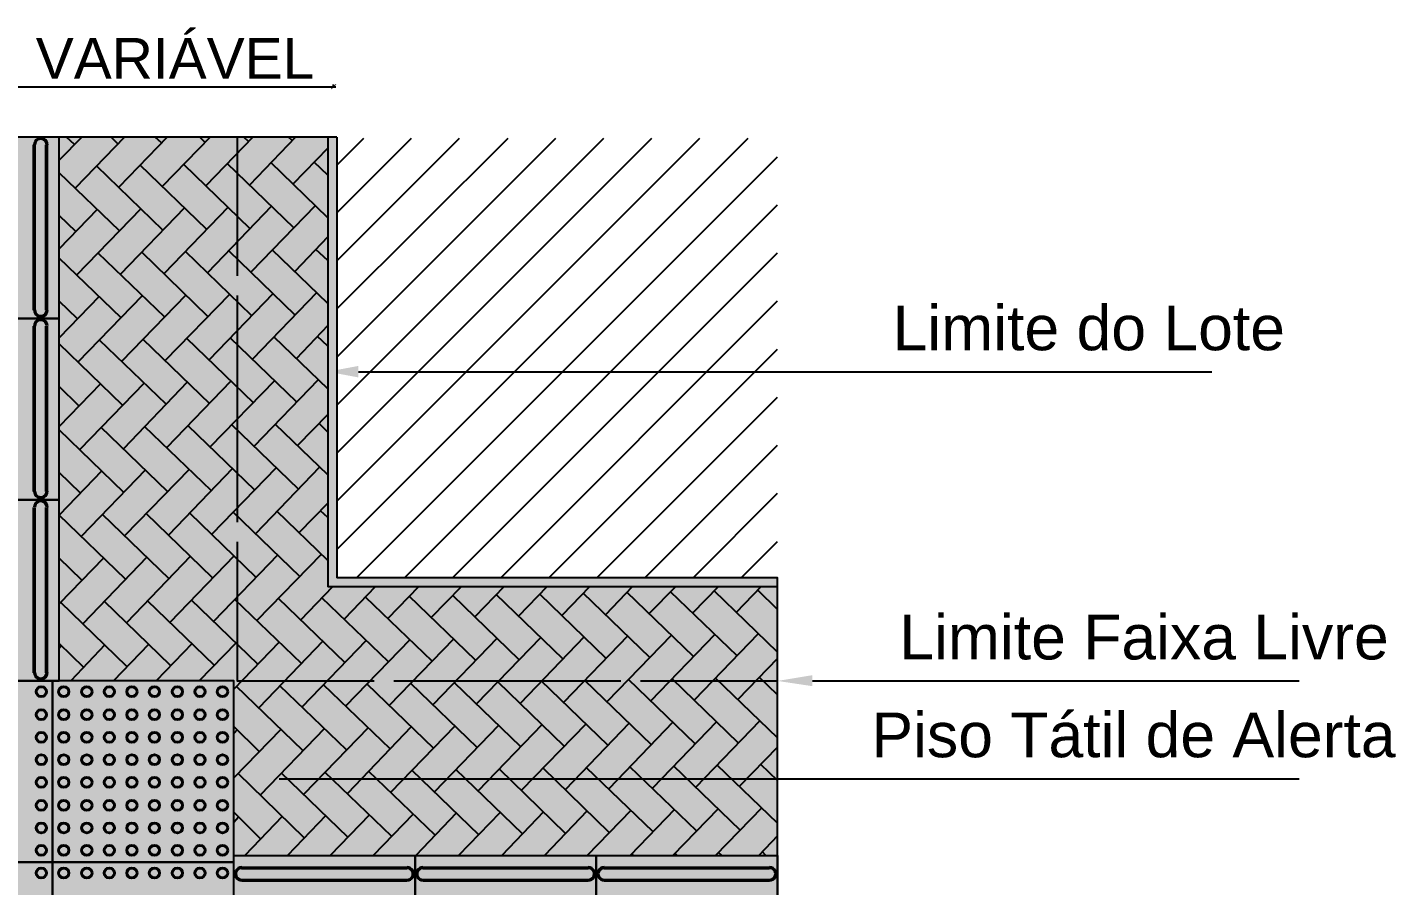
# Model space of a CAD drawing. Header units: feet. Extents: x 203667 to 205527, y 9204857 to 9205156.
# Drawn here: x 203754.477 to 203757.495, y 9204928.015 to 9204929.908 of the extents above; entities that cross this region are included whole.
import ezdxf

# ---------------------------------------------------------------- set-up
doc = ezdxf.new("R2010")
doc.units = ezdxf.units.FT
doc.header["$LTSCALE"] = 0.3
doc.header["$MEASUREMENT"] = 0
doc.layers.add('PDF_0', color=7, linetype='Continuous', true_color=0x929498)
doc.layers.add('PDF_A_Piso_Tatil', color=7, linetype='Continuous', true_color=0xffffa3)
doc.layers.add('PDF_A_Texto', color=7, linetype='Continuous')
doc.layers.add('PDF_Text', color=7, linetype='Continuous')
doc.styles.add('PDF Arial', font='arial.ttf')

msp = doc.modelspace()

# ---------------------------------------------------------------- hatches: boundary and pattern name
at = {"layer": 'PDF_0', "transparency": 33554559}
for points in [[(203755.1468, 9204929.7727), (203755.1479, 9204929.7717), (203755.1585, 9204929.7823), (203755.1574, 9204929.7833)], [(203755.1595, 9204929.6659), (203755.1394, 9204929.6659), (203755.1394, 9204928.6741), (203756.1313, 9204928.6741), (203756.1313, 9204928.6942), (203755.1595, 9204928.6942)]]:
    msp.add_hatch(color=7, dxfattribs=at).paths.add_polyline_path(points)
at = {"layer": 'PDF_0', "true_color": 0xf7f7f7, "transparency": 33554559}
msp.add_hatch(color=7, dxfattribs=at).paths.add_polyline_path([(203755.1394, 9204929.6659), (203754.5473, 9204929.6659), (203754.5473, 9204928.4668), (203754.9322, 9204928.4668), (203754.9322, 9204928.0819), (203756.1313, 9204928.0819), (203756.1313, 9204928.6741), (203755.1394, 9204928.6741)])
at = {"layer": 'PDF_A_Piso_Tatil', "transparency": 33554559}
msp.add_hatch(color=256, dxfattribs=at).paths.add_polyline_path([(203754.9322, 9204928.4668), (203754.5473, 9204928.4668), (203754.5473, 9204929.6659), (203754.1328, 9204929.6659), (203754.1328, 9204927.6674), (203756.1313, 9204927.6674), (203756.1313, 9204928.0819), (203754.9322, 9204928.0819)])

# ---------------------------------------------------------------- linework, layer by layer
at = {"layer": 'PDF_0', "color": 7, "lineweight": 25}
for points in [[(203754.3347, 9204929.777), (203755.1574, 9204929.777)], [(203755.1521, 9204929.7749), (203755.1521, 9204929.7823)], [(203755.1595, 9204929.6659), (203753.6538, 9204929.6659)], [(203754.4902, 9204929.2842), (203754.4902, 9204929.649)], [(203754.4933, 9204929.649), (203754.4933, 9204929.2842)], [(203754.5177, 9204929.2842), (203754.5177, 9204929.649)], [(203754.5208, 9204929.649), (203754.5208, 9204929.2842)], [(203754.9396, 9204929.6659), (203754.9396, 9204929.3603)], [(203755.1394, 9204929.6659), (203755.1394, 9204928.6741)], [(203755.1595, 9204929.6659), (203755.1595, 9204928.6942)], [(203755.1595, 9204929.6046), (203755.2187, 9204929.6638)], [(203755.1595, 9204929.4989), (203755.3245, 9204929.6638)], [(203755.1595, 9204929.3931), (203755.4302, 9204929.6638)], [(203755.1595, 9204929.2874), (203755.537, 9204929.6638)], [(203755.1595, 9204929.1806), (203755.6428, 9204929.6638)], [(203755.1595, 9204929.0748), (203755.7485, 9204929.6638)], [(203755.1595, 9204928.9691), (203755.8542, 9204929.6638)], [(203755.1595, 9204928.8634), (203755.96, 9204929.6638)], [(203755.1595, 9204928.7566), (203756.0668, 9204929.6638)], [(203755.2029, 9204928.6942), (203756.1313, 9204929.6226)], [(203755.3086, 9204928.6942), (203756.1313, 9204929.5168)], [(203755.4144, 9204928.6942), (203756.1313, 9204929.4111)], [(203754.9396, 9204929.317), (203754.9396, 9204928.8168)], [(203755.5212, 9204928.6942), (203756.1313, 9204929.3054)], [(203754.4902, 9204928.8845), (203754.4902, 9204929.2493)], [(203754.4933, 9204929.2493), (203754.4933, 9204928.8845)], [(203754.5177, 9204928.8845), (203754.5177, 9204929.2493)], [(203754.5208, 9204929.2493), (203754.5208, 9204928.8845)], [(203755.6269, 9204928.6942), (203756.1313, 9204929.1986)], [(203755.7326, 9204928.6942), (203756.1313, 9204929.0928)], [(203755.8384, 9204928.6942), (203756.1313, 9204928.9871)], [(203755.9452, 9204928.6942), (203756.1313, 9204928.8813)], [(203754.4902, 9204928.4848), (203754.4902, 9204928.8496)], [(203754.4933, 9204928.8496), (203754.4933, 9204928.4848)], [(203754.5177, 9204928.4848), (203754.5177, 9204928.8496)], [(203754.5208, 9204928.8496), (203754.5208, 9204928.4848)], [(203754.9396, 9204928.7735), (203754.9396, 9204928.4668), (203755.242, 9204928.4668)], [(203756.0509, 9204928.6942), (203756.1313, 9204928.7745)], [(203756.1313, 9204928.6741), (203755.1394, 9204928.6741)], [(203756.1313, 9204927.1757), (203756.1313, 9204928.6942), (203755.1595, 9204928.6942)], [(203755.2854, 9204928.4668), (203755.7855, 9204928.4668)], [(203755.8289, 9204928.4668), (203756.1313, 9204928.4668)], [(203755.3139, 9204928.0555), (203754.9491, 9204928.0555)], [(203754.9491, 9204928.0534), (203755.3139, 9204928.0534)], [(203755.7136, 9204928.0555), (203755.3488, 9204928.0555)], [(203755.3488, 9204928.0534), (203755.7136, 9204928.0534)], [(203756.1133, 9204928.0555), (203755.7485, 9204928.0555)], [(203755.7485, 9204928.0534), (203756.1133, 9204928.0534)], [(203755.3139, 9204928.028), (203754.9502, 9204928.028)], [(203754.9502, 9204928.0259), (203755.3139, 9204928.0259)], [(203755.7136, 9204928.028), (203755.3499, 9204928.028)], [(203755.3499, 9204928.0259), (203755.7136, 9204928.0259)], [(203756.1133, 9204928.028), (203755.7496, 9204928.028)], [(203755.7496, 9204928.0259), (203756.1133, 9204928.0259)]]:
    msp.add_lwpolyline(points, dxfattribs=at)
for points in [[(203754.1328, 9204929.2662), (203754.5473, 9204929.2662), (203754.5473, 9204929.6659), (203754.1328, 9204929.6659)], [(203754.1328, 9204928.8665), (203754.5473, 9204928.8665), (203754.5473, 9204929.2662), (203754.1328, 9204929.2662)], [(203754.1328, 9204928.4668), (203754.5473, 9204928.4668), (203754.5473, 9204928.8665), (203754.1328, 9204928.8665)], [(203754.1328, 9204928.0671), (203754.5325, 9204928.0671), (203754.5325, 9204928.4668), (203754.1328, 9204928.4668)], [(203754.5325, 9204928.0671), (203754.9322, 9204928.0671), (203754.9322, 9204928.4668), (203754.5325, 9204928.4668)], [(203754.9322, 9204927.6674), (203754.9322, 9204928.0819), (203755.3319, 9204928.0819), (203755.3319, 9204927.6674)], [(203755.3319, 9204927.6674), (203755.3319, 9204928.0819), (203755.7316, 9204928.0819), (203755.7316, 9204927.6674)], [(203755.7316, 9204927.6674), (203755.7316, 9204928.0819), (203756.1313, 9204928.0819), (203756.1313, 9204927.6674)], [(203754.1328, 9204927.6674), (203754.5325, 9204927.6674), (203754.5325, 9204928.0671), (203754.1328, 9204928.0671)], [(203754.5325, 9204927.6674), (203754.9322, 9204927.6674), (203754.9322, 9204928.0671), (203754.5325, 9204928.0671)]]:
    msp.add_lwpolyline(points, close=True, dxfattribs=at)
at = {"layer": 'PDF_0', "color": 251, "lineweight": 25, "true_color": 0x636363}
for points in [[(203754.597, 9204929.6659), (203754.5473, 9204929.6152)], [(203754.5811, 9204929.6501), (203754.5631, 9204929.6659)], [(203754.6911, 9204929.6659), (203754.5822, 9204929.5539)], [(203754.6763, 9204929.6511), (203754.6615, 9204929.6659)], [(203754.7852, 9204929.6659), (203754.6784, 9204929.556)], [(203754.7725, 9204929.6533), (203754.7588, 9204929.6659)], [(203754.8804, 9204929.6659), (203754.7746, 9204929.557)], [(203754.8687, 9204929.6554), (203754.8571, 9204929.6659)], [(203754.9745, 9204929.6659), (203754.8708, 9204929.5591)], [(203754.965, 9204929.6564), (203754.9544, 9204929.6659)], [(203755.0686, 9204929.6659), (203754.9671, 9204929.5602)], [(203755.0612, 9204929.6585), (203755.0527, 9204929.6659)], [(203755.1394, 9204929.6416), (203755.0622, 9204929.5623)], [(203755.0644, 9204929.4661), (203754.9174, 9204929.6078)], [(203755.1394, 9204929.4883), (203755.0136, 9204929.6099)], [(203755.1394, 9204929.5824), (203755.1098, 9204929.611)], [(203754.6805, 9204929.4597), (203754.5473, 9204929.5877)], [(203754.7757, 9204929.4608), (203754.6298, 9204929.6025)], [(203754.8719, 9204929.4629), (203754.726, 9204929.6046)], [(203754.9681, 9204929.464), (203754.8222, 9204929.6057)], [(203754.6308, 9204929.5063), (203754.5473, 9204929.4196)], [(203754.5843, 9204929.4576), (203754.5473, 9204929.4936)], [(203754.727, 9204929.5084), (203754.5853, 9204929.3614)], [(203754.8233, 9204929.5105), (203754.6816, 9204929.3635)], [(203754.9195, 9204929.5116), (203754.7778, 9204929.3646)], [(203755.0157, 9204929.5137), (203754.874, 9204929.3667)], [(203755.1119, 9204929.5147), (203754.9702, 9204929.3688)], [(203755.1394, 9204929.446), (203755.0665, 9204929.3699)], [(203754.6837, 9204929.2673), (203754.5473, 9204929.3995)], [(203754.7799, 9204929.2694), (203754.6329, 9204929.41)], [(203754.8751, 9204929.2705), (203754.7292, 9204929.4122)], [(203754.9713, 9204929.2726), (203754.8254, 9204929.4143)], [(203755.0675, 9204929.2736), (203754.9216, 9204929.4153)], [(203755.1394, 9204929.299), (203755.0168, 9204929.4174)], [(203755.1394, 9204929.3942), (203755.113, 9204929.4185)], [(203754.635, 9204929.3149), (203754.5473, 9204929.2239)], [(203754.7302, 9204929.3159), (203754.5885, 9204929.17)], [(203754.8264, 9204929.318), (203754.6847, 9204929.1711)], [(203754.9227, 9204929.3191), (203754.781, 9204929.1732)], [(203755.0189, 9204929.3212), (203754.8772, 9204929.1742)], [(203755.1151, 9204929.3233), (203754.9734, 9204929.1764)], [(203754.5875, 9204929.2652), (203754.5473, 9204929.3043)], [(203755.1394, 9204929.2504), (203755.0696, 9204929.1774)], [(203754.7831, 9204929.077), (203754.6361, 9204929.2187)], [(203754.8793, 9204929.078), (203754.7323, 9204929.2197)], [(203754.9755, 9204929.0801), (203754.8285, 9204929.2218)], [(203755.0707, 9204929.0822), (203754.9248, 9204929.2229)], [(203755.1394, 9204929.1108), (203755.021, 9204929.225)], [(203755.1394, 9204929.2049), (203755.1162, 9204929.2271)], [(203754.6869, 9204929.0748), (203754.5473, 9204929.2102)], [(203754.8296, 9204929.1256), (203754.689, 9204928.9786)], [(203754.9258, 9204929.1277), (203754.7841, 9204928.9807)], [(203755.0221, 9204929.1288), (203754.8804, 9204928.9828)], [(203755.1183, 9204929.1309), (203754.9766, 9204928.9839)], [(203754.6382, 9204929.1224), (203754.5473, 9204929.0283)], [(203754.5906, 9204929.0738), (203754.5473, 9204929.1161)], [(203754.7344, 9204929.1235), (203754.5927, 9204928.9776)], [(203755.1394, 9204929.0548), (203755.0728, 9204928.986)], [(203755.1394, 9204929.0156), (203755.1204, 9204929.0347)], [(203754.69, 9204928.8824), (203754.5473, 9204929.0209)], [(203754.7863, 9204928.8845), (203754.6393, 9204929.0262)], [(203754.8825, 9204928.8866), (203754.7355, 9204929.0283)], [(203754.9787, 9204928.8877), (203754.8317, 9204929.0294)], [(203755.0749, 9204928.8898), (203754.9279, 9204929.0315)], [(203755.1394, 9204928.9215), (203755.0242, 9204929.0325)], [(203754.6414, 9204928.93), (203754.5473, 9204928.8327)], [(203754.5938, 9204928.8813), (203754.5473, 9204928.9268)], [(203754.7376, 9204928.9321), (203754.5959, 9204928.7851)], [(203754.8338, 9204928.9331), (203754.6921, 9204928.7872)], [(203754.929, 9204928.9353), (203754.7884, 9204928.7883)], [(203755.0252, 9204928.9363), (203754.8835, 9204928.7904)], [(203755.1215, 9204928.9384), (203754.9798, 9204928.7915)], [(203755.1394, 9204928.8591), (203755.076, 9204928.7936)], [(203754.6932, 9204928.691), (203754.5473, 9204928.8327)], [(203754.7894, 9204928.6921), (203754.6424, 9204928.8338)], [(203754.8856, 9204928.6942), (203754.7387, 9204928.8359)], [(203754.9819, 9204928.6952), (203754.8349, 9204928.8369)], [(203755.0781, 9204928.6973), (203754.9311, 9204928.839)], [(203755.1394, 9204928.7322), (203755.0273, 9204928.8412)], [(203755.1394, 9204928.8274), (203755.1236, 9204928.8422)], [(203754.597, 9204928.6889), (203754.5473, 9204928.7375)], [(203754.6446, 9204928.7375), (203754.5473, 9204928.6371)], [(203754.5483, 9204928.7365), (203754.5473, 9204928.7344)], [(203754.7408, 9204928.7396), (203754.5991, 9204928.5927)], [(203754.837, 9204928.7418), (203754.6953, 9204928.5948)], [(203754.9332, 9204928.7428), (203754.7915, 9204928.5958)], [(203755.0295, 9204928.7449), (203754.8878, 9204928.5979)], [(203755.1246, 9204928.746), (203754.9829, 9204928.6001)], [(203755.15, 9204928.6741), (203755.0792, 9204928.6011)], [(203755.2441, 9204928.6741), (203755.1754, 9204928.6032)], [(203755.3393, 9204928.6741), (203755.2716, 9204928.6043)], [(203755.4334, 9204928.6741), (203755.3678, 9204928.6064)], [(203755.5275, 9204928.6741), (203755.4641, 9204928.6085)], [(203755.6227, 9204928.6741), (203755.5603, 9204928.6096)], [(203755.7168, 9204928.6741), (203755.6565, 9204928.6117)], [(203755.8109, 9204928.6741), (203755.7517, 9204928.6128)], [(203755.9061, 9204928.6741), (203755.8479, 9204928.6149)], [(203756.0002, 9204928.6741), (203755.9441, 9204928.6159)], [(203756.0943, 9204928.6741), (203756.0403, 9204928.618)], [(203754.7926, 9204928.5007), (203754.6467, 9204928.6424)], [(203754.8888, 9204928.5017), (203754.7418, 9204928.6434)], [(203754.985, 9204928.5038), (203754.8381, 9204928.6455)], [(203755.0813, 9204928.5049), (203754.9343, 9204928.6466)], [(203755.1775, 9204928.507), (203755.0305, 9204928.6487)], [(203755.2737, 9204928.5091), (203755.1267, 9204928.6498)], [(203755.3699, 9204928.5102), (203755.223, 9204928.6519)], [(203755.4651, 9204928.5123), (203755.3192, 9204928.654)], [(203755.5613, 9204928.5134), (203755.4154, 9204928.655)], [(203755.6576, 9204928.5155), (203755.5106, 9204928.6572)], [(203755.7538, 9204928.5165), (203755.6068, 9204928.6582)], [(203755.85, 9204928.5186), (203755.703, 9204928.6603)], [(203755.9462, 9204928.5208), (203755.7993, 9204928.6625)], [(203756.0425, 9204928.5218), (203755.8955, 9204928.6635)], [(203756.1313, 9204928.5303), (203755.9917, 9204928.6656)], [(203756.1313, 9204928.6244), (203756.0879, 9204928.6667)], [(203754.6964, 9204928.4986), (203754.5504, 9204928.6402)], [(203755.0326, 9204928.5525), (203754.9322, 9204928.4489)], [(203755.1289, 9204928.5546), (203754.9872, 9204928.4076)], [(203755.224, 9204928.5557), (203755.0823, 9204928.4087)], [(203755.3202, 9204928.5578), (203755.1786, 9204928.4108)], [(203755.4165, 9204928.5588), (203755.2748, 9204928.4129)], [(203755.5127, 9204928.5609), (203755.371, 9204928.414)], [(203755.6089, 9204928.562), (203755.4672, 9204928.4161)], [(203755.7051, 9204928.5641), (203755.5635, 9204928.4171)], [(203755.8014, 9204928.5662), (203755.6597, 9204928.4192)], [(203755.8965, 9204928.5673), (203755.7559, 9204928.4214)], [(203755.9928, 9204928.5694), (203755.8511, 9204928.4224)], [(203756.089, 9204928.5705), (203755.9473, 9204928.4245)], [(203754.6012, 9204928.4964), (203754.5473, 9204928.5493)], [(203754.5515, 9204928.544), (203754.5473, 9204928.5387)], [(203754.6477, 9204928.5461), (203754.5727, 9204928.4668)], [(203754.744, 9204928.5472), (203754.6668, 9204928.4668)], [(203754.8402, 9204928.5493), (203754.7609, 9204928.4668)], [(203754.9364, 9204928.5504), (203754.856, 9204928.4668)], [(203756.1313, 9204928.5165), (203756.0435, 9204928.4256)], [(203755.4693, 9204928.3198), (203755.3224, 9204928.4615)], [(203755.5645, 9204928.322), (203755.4186, 9204928.4626)], [(203755.6607, 9204928.323), (203755.5148, 9204928.4647)], [(203755.757, 9204928.3251), (203755.61, 9204928.4668)], [(203755.8532, 9204928.3262), (203755.7062, 9204928.4679)], [(203755.9494, 9204928.3283), (203755.8024, 9204928.47)], [(203756.0456, 9204928.3294), (203755.8987, 9204928.4711)], [(203756.1313, 9204928.341), (203755.9949, 9204928.4732)], [(203756.1313, 9204928.4362), (203756.0911, 9204928.4753)], [(203755.0844, 9204928.3135), (203754.9375, 9204928.4552)], [(203755.1807, 9204928.3146), (203755.0337, 9204928.4563)], [(203755.2769, 9204928.3167), (203755.1299, 9204928.4584)], [(203755.3731, 9204928.3177), (203755.2261, 9204928.4594)], [(203755.6121, 9204928.3706), (203755.4704, 9204928.2236)], [(203755.7083, 9204928.3717), (203755.5666, 9204928.2257)], [(203755.8045, 9204928.3738), (203755.6629, 9204928.2268)], [(203755.9008, 9204928.3759), (203755.7591, 9204928.2289)], [(203755.997, 9204928.3769), (203755.8553, 9204928.23)], [(203756.0922, 9204928.3791), (203755.9505, 9204928.2321)], [(203754.9882, 9204928.3114), (203754.9322, 9204928.3664)], [(203755.0358, 9204928.36), (203754.9322, 9204928.2532)], [(203754.9396, 9204928.359), (203754.9322, 9204928.3505)], [(203755.132, 9204928.3621), (203754.9903, 9204928.2152)], [(203755.2283, 9204928.3632), (203755.0866, 9204928.2173)], [(203755.3234, 9204928.3653), (203755.1828, 9204928.2183)], [(203755.4196, 9204928.3674), (203755.278, 9204928.2204)], [(203755.5159, 9204928.3685), (203755.3742, 9204928.2215)], [(203756.1313, 9204928.3209), (203756.0467, 9204928.2342)], [(203756.0488, 9204928.138), (203755.9018, 9204928.2797)], [(203756.1313, 9204928.1528), (203755.9981, 9204928.2807)], [(203756.1313, 9204928.2469), (203756.0943, 9204928.2828)], [(203755.0876, 9204928.1211), (203754.9417, 9204928.2627)], [(203755.1838, 9204928.1221), (203755.0369, 9204928.2638)], [(203755.2801, 9204928.1242), (203755.1331, 9204928.2659)], [(203755.3763, 9204928.1263), (203755.2293, 9204928.268)], [(203755.4725, 9204928.1274), (203755.3255, 9204928.2691)], [(203755.5687, 9204928.1295), (203755.4218, 9204928.2712)], [(203755.6639, 9204928.1306), (203755.518, 9204928.2723)], [(203755.7601, 9204928.1327), (203755.6142, 9204928.2744)], [(203755.8564, 9204928.1348), (203755.7104, 9204928.2754)], [(203755.9526, 9204928.1359), (203755.8056, 9204928.2776)], [(203754.9914, 9204928.1189), (203754.9322, 9204928.1771)], [(203754.9427, 9204928.1665), (203754.9322, 9204928.1549)], [(203755.039, 9204928.1676), (203754.9565, 9204928.0819)], [(203755.1352, 9204928.1697), (203755.0506, 9204928.0819)], [(203755.2314, 9204928.1718), (203755.1447, 9204928.0819)], [(203755.3276, 9204928.1729), (203755.2399, 9204928.0819)], [(203755.4228, 9204928.175), (203755.334, 9204928.0819)], [(203755.519, 9204928.176), (203755.4281, 9204928.0819)], [(203755.6153, 9204928.1782), (203755.5233, 9204928.0819)], [(203755.7115, 9204928.1803), (203755.6174, 9204928.0819)], [(203755.8077, 9204928.1813), (203755.7115, 9204928.0819)], [(203755.9039, 9204928.1834), (203755.8067, 9204928.0819)], [(203756.0002, 9204928.1845), (203755.9008, 9204928.0819)], [(203756.0964, 9204928.1866), (203755.9949, 9204928.0819)], [(203756.1313, 9204928.1253), (203756.09, 9204928.0819)], [(203755.7147, 9204928.0819), (203755.7136, 9204928.084)], [(203755.813, 9204928.0819), (203755.8098, 9204928.0851)], [(203755.9103, 9204928.0819), (203755.905, 9204928.0872)], [(203756.0086, 9204928.0819), (203756.0012, 9204928.0883)], [(203756.1059, 9204928.0819), (203756.0974, 9204928.0904)]]:
    msp.add_lwpolyline(points, dxfattribs=at)
at = {"layer": 'PDF_0', "color": 7, "lineweight": 25}
for centre, radius in [((203754.5076, 9204928.443), 0.0122), ((203754.5076, 9204928.443), 0.01), ((203754.5573, 9204928.443), 0.0122), ((203754.5573, 9204928.443), 0.01), ((203754.6081, 9204928.443), 0.0122), ((203754.6081, 9204928.443), 0.01), ((203754.6578, 9204928.443), 0.0122), ((203754.6578, 9204928.443), 0.01), ((203754.7075, 9204928.443), 0.0122), ((203754.7075, 9204928.443), 0.01), ((203754.7572, 9204928.443), 0.0122), ((203754.7572, 9204928.443), 0.01), ((203754.8079, 9204928.443), 0.0122), ((203754.8079, 9204928.443), 0.01), ((203754.8576, 9204928.443), 0.0122), ((203754.8576, 9204928.443), 0.01), ((203754.9073, 9204928.443), 0.0122), ((203754.9073, 9204928.443), 0.01), ((203754.5076, 9204928.3923), 0.0122), ((203754.5076, 9204928.3923), 0.01), ((203754.5573, 9204928.3923), 0.0122), ((203754.5573, 9204928.3923), 0.01), ((203754.6081, 9204928.3923), 0.0122), ((203754.6081, 9204928.3923), 0.01), ((203754.6578, 9204928.3923), 0.0122), ((203754.6578, 9204928.3923), 0.01), ((203754.7075, 9204928.3923), 0.0122), ((203754.7075, 9204928.3923), 0.01), ((203754.7572, 9204928.3923), 0.0122), ((203754.7572, 9204928.3923), 0.01), ((203754.8079, 9204928.3923), 0.0122), ((203754.8079, 9204928.3923), 0.01), ((203754.8576, 9204928.3923), 0.0122), ((203754.8576, 9204928.3923), 0.01), ((203754.9073, 9204928.3923), 0.0122), ((203754.9073, 9204928.3923), 0.01), ((203754.5076, 9204928.3426), 0.0122), ((203754.5076, 9204928.3426), 0.01), ((203754.5573, 9204928.3426), 0.0122), ((203754.5573, 9204928.3426), 0.01), ((203754.6081, 9204928.3426), 0.0122), ((203754.6081, 9204928.3426), 0.01), ((203754.6578, 9204928.3426), 0.0122), ((203754.6578, 9204928.3426), 0.01), ((203754.7075, 9204928.3426), 0.0122), ((203754.7075, 9204928.3426), 0.01), ((203754.7572, 9204928.3426), 0.0122), ((203754.7572, 9204928.3426), 0.01), ((203754.8079, 9204928.3426), 0.0122), ((203754.8079, 9204928.3426), 0.01), ((203754.8576, 9204928.3426), 0.0122), ((203754.8576, 9204928.3426), 0.01), ((203754.9073, 9204928.3426), 0.0122), ((203754.9073, 9204928.3426), 0.01), ((203754.5076, 9204928.2929), 0.0122), ((203754.5076, 9204928.2929), 0.01), ((203754.5573, 9204928.2929), 0.0122), ((203754.5573, 9204928.2929), 0.01), ((203754.6081, 9204928.2929), 0.0122), ((203754.6081, 9204928.2929), 0.01), ((203754.6578, 9204928.2929), 0.0122), ((203754.6578, 9204928.2929), 0.01), ((203754.7075, 9204928.2929), 0.0122), ((203754.7075, 9204928.2929), 0.01), ((203754.7572, 9204928.2929), 0.0122), ((203754.7572, 9204928.2929), 0.01), ((203754.8079, 9204928.2929), 0.0122), ((203754.8079, 9204928.2929), 0.01), ((203754.8576, 9204928.2929), 0.0122), ((203754.8576, 9204928.2929), 0.01), ((203754.9073, 9204928.2929), 0.0122), ((203754.9073, 9204928.2929), 0.01), ((203754.5076, 9204928.2432), 0.0122), ((203754.5076, 9204928.2432), 0.01), ((203754.5573, 9204928.2432), 0.0122), ((203754.5573, 9204928.2432), 0.01), ((203754.6081, 9204928.2432), 0.0122), ((203754.6081, 9204928.2432), 0.01), ((203754.6578, 9204928.2432), 0.0122), ((203754.6578, 9204928.2432), 0.01), ((203754.7075, 9204928.2432), 0.0122), ((203754.7075, 9204928.2432), 0.01), ((203754.7572, 9204928.2432), 0.0122), ((203754.7572, 9204928.2432), 0.01), ((203754.8079, 9204928.2432), 0.0122), ((203754.8079, 9204928.2432), 0.01), ((203754.8576, 9204928.2432), 0.0122), ((203754.8576, 9204928.2432), 0.01), ((203754.9073, 9204928.2432), 0.0122), ((203754.9073, 9204928.2432), 0.01), ((203754.5076, 9204928.1924), 0.0122), ((203754.5076, 9204928.1924), 0.01), ((203754.5573, 9204928.1924), 0.0122), ((203754.5573, 9204928.1924), 0.01), ((203754.6081, 9204928.1924), 0.0122), ((203754.6081, 9204928.1924), 0.01), ((203754.6578, 9204928.1924), 0.0122), ((203754.6578, 9204928.1924), 0.01), ((203754.7075, 9204928.1924), 0.0122), ((203754.7075, 9204928.1924), 0.01), ((203754.7572, 9204928.1924), 0.0122), ((203754.7572, 9204928.1924), 0.01), ((203754.8079, 9204928.1924), 0.0122), ((203754.8079, 9204928.1924), 0.01), ((203754.8576, 9204928.1924), 0.0122), ((203754.8576, 9204928.1924), 0.01), ((203754.9073, 9204928.1924), 0.0122), ((203754.9073, 9204928.1924), 0.01), ((203754.5076, 9204928.1427), 0.0122), ((203754.5076, 9204928.1427), 0.01), ((203754.5573, 9204928.1427), 0.0122), ((203754.5573, 9204928.1427), 0.01), ((203754.6081, 9204928.1427), 0.0122), ((203754.6081, 9204928.1427), 0.01), ((203754.6578, 9204928.1427), 0.0122), ((203754.6578, 9204928.1427), 0.01), ((203754.7075, 9204928.1427), 0.0122), ((203754.7075, 9204928.1427), 0.01), ((203754.7572, 9204928.1427), 0.0122), ((203754.7572, 9204928.1427), 0.01), ((203754.8079, 9204928.1427), 0.0122), ((203754.8079, 9204928.1427), 0.01), ((203754.8576, 9204928.1427), 0.0122), ((203754.8576, 9204928.1427), 0.01), ((203754.9073, 9204928.1427), 0.0122), ((203754.9073, 9204928.1427), 0.01), ((203754.5076, 9204928.093), 0.0122), ((203754.5076, 9204928.093), 0.01), ((203754.5573, 9204928.093), 0.0122), ((203754.5573, 9204928.093), 0.01), ((203754.6081, 9204928.093), 0.0122), ((203754.6081, 9204928.093), 0.01), ((203754.6578, 9204928.093), 0.0122), ((203754.6578, 9204928.093), 0.01), ((203754.7075, 9204928.093), 0.0122), ((203754.7075, 9204928.093), 0.01), ((203754.7572, 9204928.093), 0.0122), ((203754.7572, 9204928.093), 0.01), ((203754.8079, 9204928.093), 0.0122), ((203754.8079, 9204928.093), 0.01), ((203754.8576, 9204928.093), 0.0122), ((203754.8576, 9204928.093), 0.01), ((203754.9073, 9204928.093), 0.0122), ((203754.9073, 9204928.093), 0.01), ((203754.5076, 9204928.0433), 0.0122), ((203754.5076, 9204928.0433), 0.01), ((203754.5573, 9204928.0433), 0.0122), ((203754.5573, 9204928.0433), 0.01), ((203754.6081, 9204928.0433), 0.0122), ((203754.6081, 9204928.0433), 0.01), ((203754.6578, 9204928.0433), 0.0122), ((203754.6578, 9204928.0433), 0.01), ((203754.7075, 9204928.0433), 0.0122), ((203754.7075, 9204928.0433), 0.01), ((203754.7572, 9204928.0433), 0.0122), ((203754.7572, 9204928.0433), 0.01), ((203754.8079, 9204928.0433), 0.0122), ((203754.8079, 9204928.0433), 0.01), ((203754.8576, 9204928.0433), 0.0122), ((203754.8576, 9204928.0433), 0.01), ((203754.9073, 9204928.0433), 0.0122), ((203754.9073, 9204928.0433), 0.01)]:
    msp.add_circle(centre, radius, dxfattribs=at)
for centre, radius, start, end in [((203754.5066, 9204929.6495), 0.0153, 359.989, 181.3843), ((203754.5066, 9204929.6495), 0.0122, 359.9836, 181.3733), ((203754.5066, 9204929.2847), 0.0153, 178.6268, 0.0164), ((203754.5066, 9204929.2847), 0.0122, 178.6267, 0.0164), ((203754.5066, 9204929.2498), 0.0153, 359.989, 181.3843), ((203754.5066, 9204929.2498), 0.0122, 359.9836, 181.3733), ((203754.5066, 9204928.885), 0.0153, 178.6268, 0.0164), ((203754.5066, 9204928.885), 0.0122, 178.6267, 0.0164), ((203754.5066, 9204928.8501), 0.0153, 359.989, 181.3843), ((203754.5066, 9204928.8501), 0.0122, 359.9836, 181.3733), ((203754.5066, 9204928.4853), 0.0153, 178.6268, 0.0164), ((203754.5066, 9204928.4853), 0.0122, 178.6267, 0.0164), ((203754.9496, 9204928.0412), 0.0153, 89.9836, 271.3732), ((203754.9496, 9204928.0412), 0.0122, 89.9836, 271.3733), ((203755.3144, 9204928.0412), 0.0153, 268.6157, 90.011), ((203755.3144, 9204928.0412), 0.0122, 268.6267, 90.0164), ((203755.3493, 9204928.0412), 0.0153, 89.9836, 271.3732), ((203755.3493, 9204928.0412), 0.0122, 89.9836, 271.3733), ((203755.7141, 9204928.0412), 0.0153, 268.6157, 90.011), ((203755.7141, 9204928.0412), 0.0122, 268.6267, 90.0164), ((203755.749, 9204928.0412), 0.0153, 89.9836, 271.3732), ((203755.749, 9204928.0412), 0.0122, 89.9836, 271.3733), ((203756.1138, 9204928.0412), 0.0153, 268.6157, 90.011), ((203756.1138, 9204928.0412), 0.0122, 268.6267, 90.0164)]:
    msp.add_arc(centre, radius, start, end, dxfattribs=at)
at = {"layer": 'PDF_A_Texto', "lineweight": 25}
for points in [[(203755.2071, 9204929.1489), (203757.0893, 9204929.1489)], [(203756.2085, 9204928.4668), (203757.2818, 9204928.4668)], [(203755.0326, 9204928.2511), (203757.2818, 9204928.2511)]]:
    msp.add_lwpolyline(points, dxfattribs=at)
at = {"layer": 'PDF_A_Texto', "transparency": 33554559}
for points in [[(203755.1394, 9204929.1489), (203755.2071, 9204929.1616), (203755.2071, 9204929.1362)], [(203756.1313, 9204928.4668), (203756.2085, 9204928.4795), (203756.2085, 9204928.4552)], [(203754.9322, 9204928.2511), (203755.0326, 9204928.2638), (203755.0326, 9204928.2384)]]:
    msp.add_solid(points, dxfattribs=at)

# ---------------------------------------------------------------- texts
at = {"layer": 'PDF_Text', "attachment_point": 7, "style": 'PDF Arial'}
for s, insert, char_height in [('VARIÁVEL', (203754.4955, 9204929.7949), 0.08993), ('Limite do Lote', (203756.3851, 9204929.1948), 0.098625), ('Limite Faixa Livre', (203756.3999, 9204928.5128), 0.098625), ('Piso Tátil de Alerta', (203756.3385, 9204928.2971), 0.098612)]:
    msp.add_mtext(s, dxfattribs=dict(at, insert=insert, char_height=char_height))

doc.saveas('drawing.dxf')
